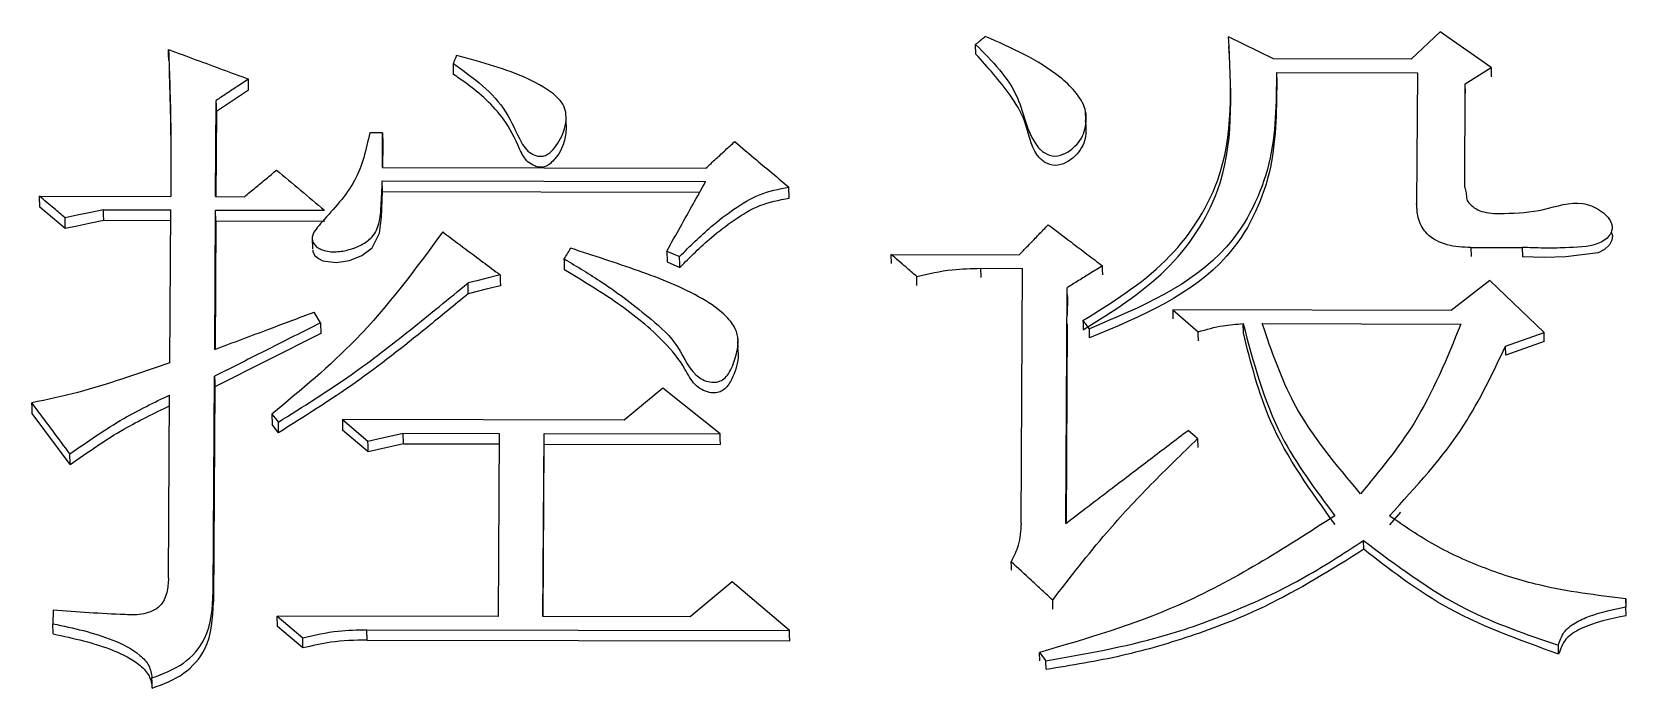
# Model space of a CAD drawing. Header units: millimetres. Extents: x 2448 to 4397, y 790 to 2168.
# Drawn here: x 2859.577 to 2864.424, y 1972.925 to 1974.92 of the extents above; entities that cross this region are included whole.
import ezdxf

# ---------------------------------------------------------------- set-up
doc = ezdxf.new("R2010")
doc.units = ezdxf.units.MM

msp = doc.modelspace()

# ---------------------------------------------------------------- linework, layer by layer
at = {"color": 7, "linetype": 'Continuous', "lineweight": 25}
for p, q in [((2862.4471, 1974.8529), (2862.4463, 1974.882)), ((2863.3515, 1974.8386), (2863.2155, 1974.9052)), ((2863.8582, 1974.9204), (2863.7701, 1974.8377)), ((2864.0133, 1974.8123), (2863.8582, 1974.9204)), ((2863.7701, 1974.8377), (2863.3515, 1974.8386)), ((2863.361, 1974.7972), (2863.7893, 1974.7962)), ((2863.361, 1974.7972), (2863.3617, 1974.7685)), ((2863.7893, 1974.7962), (2863.7871, 1974.3979)), ((2863.9352, 1974.7628), (2864.0133, 1974.8123)), ((2860.2361, 1974.7433), (2860.1383, 1974.6786)), ((2863.9334, 1974.4474), (2863.9352, 1974.7628)), ((2863.9359, 1974.7341), (2863.9352, 1974.7628)), ((2860.1358, 1974.4193), (2860.1376, 1974.7121)), ((2860.1383, 1974.6786), (2860.1367, 1974.4193)), ((2861.2021, 1974.6227), (2861.2013, 1974.6565)), ((2862.7811, 1974.6513), (2862.7804, 1974.6798)), ((2860.6432, 1974.6135), (2860.6043, 1974.6136)), ((2860.6426, 1974.5078), (2860.6432, 1974.6135)), ((2860.6432, 1974.6135), (2860.644, 1974.5801)), ((2860.644, 1974.5801), (2860.6435, 1974.5078)), ((2860.6426, 1974.5078), (2861.6258, 1974.5056)), ((2860.6424, 1974.4671), (2861.6255, 1974.465)), ((2860.6431, 1974.4339), (2860.6424, 1974.4671)), ((2861.8794, 1974.415), (2861.8786, 1974.4481)), ((2859.6004, 1974.4205), (2859.9995, 1974.4196)), ((2859.6011, 1974.3874), (2859.6004, 1974.4205)), ((2860.1358, 1974.4193), (2860.2234, 1974.4191)), ((2861.607, 1974.4318), (2860.6431, 1974.4339)), ((2863.7871, 1974.3979), (2863.7879, 1974.3699)), ((2859.6786, 1974.3222), (2859.6011, 1974.3874)), ((2859.7948, 1974.3793), (2859.9992, 1974.3789)), ((2860, 1974.3459), (2859.7956, 1974.3463)), ((2859.9965, 1973.9141), (2859.9992, 1974.3789)), ((2860.133, 1973.9546), (2860.1355, 1974.3786)), ((2860.1363, 1974.3456), (2860.1339, 1973.955)), ((2860.1355, 1974.3786), (2860.4665, 1974.3779)), ((2860.1363, 1974.3456), (2860.1355, 1974.3786)), ((2860.1363, 1974.3456), (2860.4673, 1974.3449)), ((2860.4293, 1974.2936), (2860.4301, 1974.2605)), ((2864.3783, 1974.3397), (2864.3783, 1974.3405)), ((2864.3791, 1974.3124), (2864.379, 1974.3131)), ((2861.5074, 1974.2535), (2861.5463, 1974.2371)), ((2861.5074, 1974.2535), (2861.5082, 1974.2206)), ((2863.9519, 1974.2646), (2864.1077, 1974.2643)), ((2863.9519, 1974.2646), (2863.9527, 1974.2368)), ((2864.1077, 1974.2643), (2864.1085, 1974.2361)), ((2861.5082, 1974.2206), (2861.547, 1974.2042)), ((2862.1897, 1974.2435), (2862.5791, 1974.2426)), ((2862.1905, 1974.2157), (2862.1897, 1974.2435)), ((2862.4621, 1974.2013), (2862.5886, 1974.201)), ((2862.4629, 1974.1736), (2862.4621, 1974.2013)), ((2862.5845, 1973.426), (2862.5886, 1974.201)), ((2864.0098, 1974.1647), (2863.8925, 1974.0734)), ((2864.1744, 1974.0062), (2864.0098, 1974.1647)), ((2862.7208, 1973.4257), (2862.7246, 1974.1425)), ((2862.7254, 1974.1145), (2862.7251, 1974.0578)), ((2860.4547, 1974.0355), (2860.4355, 1974.0682)), ((2863.0455, 1974.0753), (2863.123, 1974.0085)), ((2863.8925, 1974.0734), (2863.0455, 1974.0753)), ((2860.4555, 1974.003), (2860.1333, 1973.8406)), ((2860.4547, 1974.0355), (2860.4555, 1974.003)), ((2862.725, 1974.0328), (2862.7217, 1973.4265)), ((2863.2603, 1974.0058), (2863.2595, 1974.0332)), ((2863.3179, 1974.0331), (2863.9214, 1974.0318)), ((2864.0574, 1973.9649), (2864.1744, 1974.0062)), ((2861.7234, 1973.985), (2861.7232, 1973.992)), ((2861.724, 1973.9591), (2861.7235, 1973.9799)), ((2864.0581, 1973.9376), (2864.0574, 1973.9649)), ((2864.1752, 1973.9784), (2864.0582, 1973.9371)), ((2860.1286, 1973.218), (2860.1325, 1973.8729)), ((2859.9926, 1973.2593), (2859.9959, 1973.816)), ((2860.1333, 1973.8406), (2860.1294, 1973.1866)), ((2861.4952, 1973.8373), (2861.3778, 1973.7395)), ((2861.6696, 1973.698), (2861.4952, 1973.8373)), ((2859.6936, 1973.6049), (2859.5779, 1973.7602)), ((2860.307, 1973.7582), (2860.3078, 1973.726)), ((2860.3071, 1973.7581), (2860.3264, 1973.7336)), ((2860.3271, 1973.7014), (2860.3078, 1973.726)), ((2860.3271, 1973.7014), (2860.3264, 1973.7336)), ((2860.5211, 1973.7413), (2860.5986, 1973.6757)), ((2861.3778, 1973.7395), (2860.5211, 1973.7413)), ((2860.5994, 1973.6437), (2860.5219, 1973.7092)), ((2860.7066, 1973.6679), (2860.5994, 1973.6437)), ((2860.7058, 1973.7), (2860.9979, 1973.6994)), ((2860.7066, 1973.6679), (2860.7058, 1973.7)), ((2860.7066, 1973.6679), (2860.9987, 1973.6673)), ((2860.9979, 1973.6994), (2860.9946, 1973.1423)), ((2861.1309, 1973.142), (2861.1342, 1973.6991)), ((2861.1319, 1973.142), (2861.135, 1973.667)), ((2861.1342, 1973.6991), (2861.6696, 1973.698)), ((2861.135, 1973.667), (2861.6704, 1973.6659)), ((2863.1213, 1973.6836), (2863.0922, 1973.7086)), ((2863.1213, 1973.6836), (2863.1221, 1973.6568)), ((2859.6936, 1973.6049), (2859.6929, 1973.637)), ((2863.7385, 1973.4602), (2863.705, 1973.4216)), ((2863.6267, 1973.3475), (2863.6259, 1973.3737)), ((2861.7059, 1973.2474), (2861.5787, 1973.141)), ((2861.8803, 1973.0994), (2861.7059, 1973.2474)), ((2860.1294, 1973.1866), (2860.1286, 1973.218)), ((2864.4233, 1973.1965), (2864.4231, 1973.1714)), ((2864.424, 1973.1706), (2864.4233, 1973.1965)), ((2859.6415, 1973.1616), (2859.6413, 1973.1206)), ((2860.3229, 1973.1438), (2860.4004, 1973.0779)), ((2860.9946, 1973.1423), (2860.3229, 1973.1438)), ((2860.3237, 1973.1124), (2860.3229, 1973.1438)), ((2861.5787, 1973.141), (2861.1309, 1973.142)), ((2864.4239, 1973.1455), (2864.4231, 1973.1714)), ((2859.6421, 1973.0893), (2859.6413, 1973.1206)), ((2860.4012, 1973.0467), (2860.3237, 1973.1124)), ((2860.5952, 1973.1021), (2861.8803, 1973.0994)), ((2860.596, 1973.0709), (2860.5952, 1973.1021)), ((2860.4012, 1973.0467), (2860.4004, 1973.0779)), ((2860.596, 1973.0709), (2861.881, 1973.0681)), ((2862.6409, 1973.0331), (2862.6602, 1973.0079)), ((2862.6416, 1973.0074), (2862.6409, 1973.0331)), ((2862.661, 1972.9823), (2862.6602, 1973.0079))]:
    msp.add_line(p, q, dxfattribs=at)
at = {"color": 7, "linetype": 'Continuous', "lineweight": 25, "flags": 128}
for points in [[(2859.9932, 1974.833), (2859.9928, 1974.8519), (2859.9925, 1974.8667)], [(2860.8594, 1974.7906), (2860.8592, 1974.8011), (2860.8589, 1974.8127), (2860.8587, 1974.8243)], [(2864.0133, 1974.8123), (2864.0138, 1974.7961), (2864.0141, 1974.7836)], [(2860.2361, 1974.7433), (2860.2357, 1974.7621), (2860.2353, 1974.7769)], [(2860.1383, 1974.6786), (2860.1379, 1974.6974), (2860.1376, 1974.7121)], [(2860.4308, 1974.2571), (2860.4314, 1974.2511), (2860.4377, 1974.2402), (2860.448, 1974.231), (2860.4612, 1974.2243), (2860.5026, 1974.219), (2860.543, 1974.2255), (2860.5801, 1974.2403), (2860.6114, 1974.2633), (2860.6337, 1974.3081), (2860.6396, 1974.357), (2860.6431, 1974.4339), (2860.6431, 1974.4339)], [(2859.7948, 1974.3793), (2859.7509, 1974.3703), (2859.7143, 1974.3627), (2859.6778, 1974.3552)], [(2859.6786, 1974.3222), (2859.6782, 1974.3406), (2859.6778, 1974.3552)], [(2859.7956, 1974.3463), (2859.7516, 1974.3372), (2859.7151, 1974.3297), (2859.6786, 1974.3222)], [(2859.7956, 1974.3463), (2859.7951, 1974.3648), (2859.7948, 1974.3793)], [(2864.3789, 1974.312), (2864.3822, 1974.3), (2864.3807, 1974.2866), (2864.3738, 1974.2731), (2864.3587, 1974.2586), (2864.3392, 1974.2488), (2864.2408, 1974.2358), (2864.1747, 1974.2343), (2864.1416, 1974.2356), (2864.1085, 1974.2361), (2864.1085, 1974.2361)], [(2861.1966, 1974.1969), (2861.1962, 1974.2115), (2861.196, 1974.2206), (2861.1958, 1974.2298)], [(2861.547, 1974.2042), (2861.5467, 1974.2207), (2861.5465, 1974.2289), (2861.5463, 1974.2371)], [(2862.8328, 1974.1811), (2862.8324, 1974.1964), (2862.8321, 1974.2088)], [(2861.0008, 1974.1812), (2860.9573, 1974.1704), (2860.9303, 1974.1637), (2860.9033, 1974.1569)], [(2860.904, 1974.1242), (2860.9036, 1974.1425), (2860.9033, 1974.1569)], [(2861.0015, 1974.1484), (2860.958, 1974.1376), (2860.931, 1974.1309), (2860.904, 1974.1242)], [(2861.0008, 1974.1812), (2861.0012, 1974.1628), (2861.0015, 1974.1484)], [(2862.268, 1974.1491), (2862.2676, 1974.1627), (2862.2673, 1974.1768)], [(2862.7254, 1974.1149), (2862.725, 1974.1302), (2862.7246, 1974.1425)], [(2863.0455, 1974.0753), (2863.046, 1974.0596), (2863.0463, 1974.0478)], [(2862.7921, 1974.0175), (2862.7873, 1974.0238), (2862.78, 1974.0332), (2862.7728, 1974.0425)], [(2862.7728, 1974.0425), (2862.7731, 1974.0324), (2862.7733, 1974.0235), (2862.7735, 1974.0151)], [(2862.7929, 1973.9902), (2862.7926, 1973.9998), (2862.7923, 1974.0087), (2862.7921, 1974.0175)], [(2863.1238, 1973.9812), (2863.1236, 1973.9876), (2863.1234, 1973.9946), (2863.123, 1974.0085)], [(2864.1752, 1973.9784), (2864.1748, 1973.994), (2864.1744, 1974.0062)], [(2860.1325, 1973.8729), (2860.1329, 1973.8548), (2860.1333, 1973.8406)], [(2859.5779, 1973.7602), (2859.5775, 1973.7782), (2859.5771, 1973.7924)], [(2860.5211, 1973.7413), (2860.5216, 1973.7233), (2860.5219, 1973.7092)], [(2860.5986, 1973.6757), (2860.6424, 1973.6857), (2860.6741, 1973.6928), (2860.7058, 1973.7)], [(2860.5994, 1973.6437), (2860.599, 1973.6616), (2860.5986, 1973.6757)], [(2861.135, 1973.667), (2861.1345, 1973.685), (2861.1342, 1973.6991)], [(2861.6704, 1973.6659), (2861.67, 1973.6838), (2861.6696, 1973.698)], [(2862.5555, 1973.283), (2862.5553, 1973.2891), (2862.5551, 1973.2959), (2862.5547, 1973.3092)], [(2862.6814, 1973.1652), (2862.681, 1973.1801), (2862.6806, 1973.1919)], [(2861.881, 1973.0681), (2861.8806, 1973.0856), (2861.8803, 1973.0994)], [(2864.2189, 1973.0291), (2864.2185, 1973.0398), (2864.2183, 1973.0473), (2864.2181, 1973.0548)], [(2859.9429, 1972.9246), (2859.9427, 1972.9337), (2859.9425, 1972.9429), (2859.9421, 1972.9557)]]:
    msp.add_lwpolyline(points, dxfattribs=at)
at = {"color": 7, "linetype": 'Continuous', "lineweight": 25}
for points, knots in [([(2862.4463, 1974.882), (2862.4964, 1974.8319), (2862.5851, 1974.7432), (2862.6021, 1974.6054), (2862.6544, 1974.5501), (2862.688, 1974.539), (2862.7218, 1974.5504), (2862.7487, 1974.5706), (2862.769, 1974.5961), (2862.7836, 1974.6342), (2862.785, 1974.687), (2862.75, 1974.741), (2862.6559, 1974.8273), (2862.5556, 1974.8715), (2862.4756, 1974.9067)], [0, 0, 0, 0, 0.206868, 0.36599, 0.398263, 0.429777, 0.462673, 0.497292, 0.528823, 0.558939, 0.620363, 0.68271, 0.747056, 1, 1, 1, 1]), ([(2862.4463, 1974.882), (2862.4488, 1974.8841), (2862.4549, 1974.8893), (2862.4647, 1974.8975), (2862.472, 1974.9037), (2862.4756, 1974.9067)], [0, 0, 0, 0, 0.253685, 0.627428, 1, 1, 1, 1]), ([(2862.7728, 1974.0425), (2862.8613, 1974.0976), (2863.0339, 1974.2051), (2863.236, 1974.508), (2863.2232, 1974.7551), (2863.2155, 1974.9052)], [0, 0, 0, 0, 0.292119, 0.569949, 1, 1, 1, 1]), ([(2862.7736, 1974.0146), (2862.862, 1974.0696), (2863.0346, 1974.1769), (2863.2367, 1974.4794), (2863.224, 1974.7262), (2863.2163, 1974.8761)], [0, 0, 0, 0, 0.292268, 0.570102, 1, 1, 1, 1]), ([(2859.9925, 1974.8667), (2859.9953, 1974.7898), (2859.9995, 1974.677), (2859.9999, 1974.5278), (2859.9996, 1974.4557), (2859.9995, 1974.4196)], [0, 0, 0, 0, 0.516627, 0.758304, 1, 1, 1, 1]), ([(2859.9925, 1974.8667), (2860.0203, 1974.8564), (2860.0747, 1974.8363), (2860.1557, 1974.8064), (2860.2088, 1974.7867), (2860.2353, 1974.7769)], [0, 0, 0, 0, 0.343842, 0.671921, 1, 1, 1, 1]), ([(2860.8587, 1974.8243), (2860.8595, 1974.8263), (2860.8615, 1974.8314), (2860.8648, 1974.8395), (2860.8673, 1974.8455), (2860.8685, 1974.8486)], [0, 0, 0, 0, 0.250291, 0.625145, 1, 1, 1, 1]), ([(2860.8587, 1974.8243), (2860.9195, 1974.7803), (2861.0107, 1974.7146), (2861.0514, 1974.6067), (2861.0769, 1974.5652), (2861.093, 1974.5515), (2861.1082, 1974.5437), (2861.1251, 1974.5411), (2861.1394, 1974.544), (2861.1561, 1974.5548), (2861.18, 1974.584), (2861.1993, 1974.6242), (2861.2029, 1974.6667), (2861.1957, 1974.6955), (2861.1731, 1974.7255), (2861.0898, 1974.7838), (2860.9792, 1974.8182), (2860.8885, 1974.8431), (2860.8685, 1974.8485)], [0, 0, 0, 0, 0.228387, 0.342016, 0.369925, 0.383822, 0.408333, 0.42181, 0.435403, 0.451506, 0.482832, 0.55462, 0.592358, 0.621139, 0.649899, 0.710795, 0.936295, 1, 1, 1, 1]), ([(2862.7798, 1974.651), (2862.7817, 1974.6325), (2862.7846, 1974.604), (2862.7696, 1974.5674), (2862.7496, 1974.542), (2862.7225, 1974.5218), (2862.6887, 1974.5104), (2862.6553, 1974.5215), (2862.6128, 1974.565), (2862.6044, 1974.646), (2862.5395, 1974.7495), (2862.4833, 1974.8124), (2862.4471, 1974.8529)], [0, 0, 0, 0, 0.0911161, 0.140034, 0.1912673, 0.24754, 0.301033, 0.3522787, 0.4047276, 0.588747, 0.7349254, 1, 1, 1, 1]), ([(2859.9942, 1974.8087), (2859.9942, 1974.8088), (2859.9942, 1974.809), (2859.9943, 1974.8067), (2859.9956, 1974.765), (2859.9993, 1974.6402), (2859.9996, 1974.5448), (2859.9997, 1974.4907)], [0, 0, 0, 0, 0.004909, 0.017251, 0.044521, 0.457725, 1, 1, 1, 1]), ([(2861.2016, 1974.623), (2861.1997, 1974.6084), (2861.1952, 1974.5736), (2861.1719, 1974.5368), (2861.1485, 1974.5154), (2861.1346, 1974.509), (2861.1204, 1974.5081), (2861.1033, 1974.5127), (2861.0854, 1974.5239), (2861.0698, 1974.5424), (2861.0499, 1974.5885), (2861.007, 1974.6736), (2860.9279, 1974.7433), (2860.8717, 1974.7822), (2860.8594, 1974.7906)], [0, 0, 0, 0, 0.082851, 0.197824, 0.232565, 0.255002, 0.277595, 0.306071, 0.347334, 0.389576, 0.437458, 0.629016, 0.919356, 1, 1, 1, 1]), ([(2863.361, 1974.7972), (2863.3603, 1974.7043), (2863.3589, 1974.5177), (2863.1992, 1974.1881), (2862.9486, 1974.0831), (2862.7921, 1974.0175)], [0, 0, 0, 0, 0.271051, 0.544558, 1, 1, 1, 1]), ([(2860.2353, 1974.7769), (2860.2231, 1974.7688), (2860.2007, 1974.7539), (2860.1681, 1974.7323), (2860.1477, 1974.7189), (2860.1376, 1974.7121)], [0, 0, 0, 0, 0.3752241, 0.6876122, 1, 1, 1, 1]), ([(2863.3618, 1974.7682), (2863.3611, 1974.6755), (2863.3597, 1974.4891), (2863.1999, 1974.1599), (2862.9494, 1974.0551), (2862.7929, 1973.9897)], [0, 0, 0, 0, 0.270911, 0.544345, 1, 1, 1, 1]), ([(2860.6043, 1974.6136), (2860.5932, 1974.5632), (2860.5708, 1974.4614), (2860.4881, 1974.3752), (2860.4407, 1974.3217), (2860.4284, 1974.3012), (2860.4297, 1974.2836), (2860.4366, 1974.2724), (2860.4471, 1974.2633), (2860.4681, 1974.2526), (2860.5019, 1974.2501), (2860.5424, 1974.257), (2860.5798, 1974.2718), (2860.6168, 1974.2967), (2860.6358, 1974.3409), (2860.6396, 1974.3993), (2860.6413, 1974.4414), (2860.6424, 1974.4671)], [0, 0, 0, 0, 0.205144, 0.413959, 0.452008, 0.488243, 0.504409, 0.521119, 0.539102, 0.55806, 0.610545, 0.66213, 0.712705, 0.762696, 0.829394, 0.895861, 1, 1, 1, 1]), ([(2861.6258, 1974.5056), (2861.6365, 1974.5155), (2861.6565, 1974.5339), (2861.6859, 1974.561), (2861.7046, 1974.5782), (2861.7139, 1974.5868)], [0, 0, 0, 0, 0.363318, 0.681659, 1, 1, 1, 1]), ([(2861.7139, 1974.5868), (2861.7361, 1974.5681), (2861.7746, 1974.5357), (2861.8295, 1974.4894), (2861.8622, 1974.4619), (2861.8786, 1974.4481)], [0, 0, 0, 0, 0.404332, 0.702166, 1, 1, 1, 1]), ([(2860.2234, 1974.4191), (2860.2346, 1974.4284), (2860.2565, 1974.4466), (2860.2891, 1974.4737), (2860.3105, 1974.4914), (2860.3212, 1974.5003)], [0, 0, 0, 0, 0.343705, 0.671852, 1, 1, 1, 1]), ([(2860.3212, 1974.5003), (2860.3455, 1974.4799), (2860.3939, 1974.4391), (2860.4423, 1974.3983), (2860.4665, 1974.3779)], [0, 0, 0, 0, 0.4999998, 1, 1, 1, 1]), ([(2861.5074, 1974.2535), (2861.5213, 1974.2783), (2861.5479, 1974.326), (2861.5873, 1974.3964), (2861.6128, 1974.4421), (2861.6255, 1974.465)], [0, 0, 0, 0, 0.35178, 0.6758898, 1, 1, 1, 1]), ([(2861.5463, 1974.2371), (2861.5775, 1974.2683), (2861.6291, 1974.3199), (2861.711, 1974.3823), (2861.7877, 1974.4304), (2861.8481, 1974.4422), (2861.8786, 1974.4481)], [0, 0, 0, 0, 0.334029, 0.552651, 0.774344, 1, 1, 1, 1]), ([(2863.9334, 1974.4474), (2863.9353, 1974.4421), (2863.9394, 1974.4306), (2863.9371, 1974.4122), (2863.9498, 1974.395), (2863.967, 1974.3808), (2864.0029, 1974.3674), (2864.0735, 1974.3682), (2864.173, 1974.3742), (2864.2714, 1974.4113), (2864.3372, 1974.3846), (2864.3649, 1974.3624), (2864.3775, 1974.3444), (2864.3823, 1974.3284), (2864.3807, 1974.3141), (2864.3727, 1974.2993), (2864.3583, 1974.2858), (2864.3149, 1974.2653), (2864.2502, 1974.265), (2864.1844, 1974.2614), (2864.1406, 1974.2642), (2864.1186, 1974.2642), (2864.1077, 1974.2643)], [0, 0, 0, 0, 0.0212552, 0.0456338, 0.0663812, 0.0968818, 0.1274156, 0.2018958, 0.3457222, 0.4893043, 0.5551218, 0.5902981, 0.6186314, 0.635436, 0.65237, 0.6714009, 0.6970465, 0.7233283, 0.8429655, 0.9213893, 0.9607202, 1, 1, 1, 1]), ([(2859.6778, 1974.3552), (2859.6667, 1974.3645), (2859.6483, 1974.3801), (2859.6225, 1974.4019), (2859.6077, 1974.4143), (2859.6004, 1974.4205)], [0, 0, 0, 0, 0.429626, 0.714813, 1, 1, 1, 1]), ([(2861.547, 1974.2042), (2861.5783, 1974.2354), (2861.6299, 1974.2869), (2861.7117, 1974.3492), (2861.7885, 1974.3973), (2861.8489, 1974.409), (2861.8793, 1974.415)], [0, 0, 0, 0, 0.333948, 0.552549, 0.774262, 1, 1, 1, 1]), ([(2863.9519, 1974.2646), (2863.9276, 1974.2657), (2863.8799, 1974.2677), (2863.819, 1974.298), (2863.7899, 1974.3485), (2863.788, 1974.3815), (2863.7871, 1974.3979)], [0, 0, 0, 0, 0.294355, 0.578425, 0.791193, 1, 1, 1, 1]), ([(2860.8263, 1974.312), (2860.7432, 1974.1989), (2860.5933, 1973.9953), (2860.3952, 1973.8312), (2860.307, 1973.7582)], [0, 0, 0, 0, 0.5550203, 1, 1, 1, 1]), ([(2860.8263, 1974.312), (2860.8497, 1974.2945), (2860.8904, 1974.264), (2860.9485, 1974.2204), (2860.9834, 1974.1943), (2861.0008, 1974.1812)], [0, 0, 0, 0, 0.401171, 0.700585, 1, 1, 1, 1]), ([(2862.5791, 1974.2426), (2862.5893, 1974.2531), (2862.609, 1974.2736), (2862.6384, 1974.304), (2862.6576, 1974.3239), (2862.6672, 1974.3339)], [0, 0, 0, 0, 0.34564, 0.67282, 1, 1, 1, 1]), ([(2862.6672, 1974.3339), (2862.6906, 1974.3161), (2862.7298, 1974.2864), (2862.7848, 1974.2447), (2862.8163, 1974.2208), (2862.8321, 1974.2088)], [0, 0, 0, 0, 0.4259906, 0.7129953, 1, 1, 1, 1]), ([(2861.1958, 1974.2298), (2861.2348, 1974.2066), (2861.3275, 1974.1516), (2861.443, 1974.0619), (2861.5485, 1973.9691), (2861.5771, 1973.8821), (2861.6272, 1973.8575), (2861.6478, 1973.8538), (2861.6665, 1973.8565), (2861.6826, 1973.8653), (2861.7023, 1973.8886), (2861.7168, 1973.9292), (2861.7275, 1973.9761), (2861.7174, 1974.0211), (2861.6807, 1974.0666), (2861.5842, 1974.1326), (2861.4207, 1974.1959), (2861.2843, 1974.24), (2861.2155, 1974.2623)], [0, 0, 0, 0, 0.099042, 0.235684, 0.322357, 0.408877, 0.425086, 0.441364, 0.453033, 0.464756, 0.480533, 0.519837, 0.561815, 0.589009, 0.622546, 0.690093, 0.843489, 1, 1, 1, 1]), ([(2861.1958, 1974.2298), (2861.1991, 1974.2352), (2861.2056, 1974.246), (2861.2122, 1974.2568), (2861.2155, 1974.2623)], [0, 0, 0, 0, 0.499456, 1, 1, 1, 1]), ([(2861.7227, 1973.9592), (2861.7235, 1973.9521), (2861.7269, 1973.9218), (2861.7129, 1973.8794), (2861.6933, 1973.8418), (2861.6737, 1973.8267), (2861.6561, 1973.8218), (2861.6351, 1973.8231), (2861.6127, 1973.8316), (2861.5838, 1973.8541), (2861.5571, 1973.9098), (2861.4848, 1973.9986), (2861.3587, 1974.0987), (2861.251, 1974.164), (2861.1966, 1974.1969)], [0, 0, 0, 0, 0.029072, 0.122571, 0.173584, 0.194853, 0.21625, 0.24075, 0.272947, 0.305702, 0.380288, 0.514754, 0.755017, 1, 1, 1, 1]), ([(2862.2673, 1974.1768), (2862.2562, 1974.1863), (2862.2377, 1974.2022), (2862.2118, 1974.2244), (2862.1971, 1974.2371), (2862.1897, 1974.2435)], [0, 0, 0, 0, 0.429634, 0.714817, 1, 1, 1, 1]), ([(2862.2673, 1974.1768), (2862.3031, 1974.185), (2862.3672, 1974.1996), (2862.433, 1974.2008), (2862.4621, 1974.2013)], [0, 0, 0, 0, 0.55878, 1, 1, 1, 1]), ([(2862.8321, 1974.2088), (2862.8195, 1974.201), (2862.7953, 1974.1861), (2862.7594, 1974.164), (2862.7362, 1974.1497), (2862.7246, 1974.1425)], [0, 0, 0, 0, 0.351678, 0.675839, 1, 1, 1, 1]), ([(2860.3264, 1973.7336), (2860.4013, 1973.7804), (2860.5405, 1973.8675), (2860.7289, 1974.0139), (2860.8451, 1974.1093), (2860.9033, 1974.1569)], [0, 0, 0, 0, 0.367879, 0.683732, 1, 1, 1, 1]), ([(2860.904, 1974.1242), (2860.862, 1974.0897), (2860.7495, 1973.997), (2860.5625, 1973.8491), (2860.4057, 1973.7507), (2860.3271, 1973.7014)], [0, 0, 0, 0, 0.228896, 0.613487, 1, 1, 1, 1]), ([(2860.133, 1973.9546), (2860.1608, 1973.9651), (2860.2166, 1973.986), (2860.3174, 1974.0239), (2860.3903, 1974.0513), (2860.4355, 1974.0682)], [0, 0, 0, 0, 0.276296, 0.552592, 1, 1, 1, 1]), ([(2860.4547, 1974.0355), (2860.4019, 1974.0089), (2860.3218, 1973.9685), (2860.2144, 1973.9143), (2860.1598, 1973.8867), (2860.1325, 1973.8729)], [0, 0, 0, 0, 0.49196, 0.74598, 1, 1, 1, 1]), ([(2863.123, 1974.0085), (2863.148, 1974.0155), (2863.1927, 1974.028), (2863.239, 1974.0316), (2863.2595, 1974.0332)], [0, 0, 0, 0, 0.558906, 1, 1, 1, 1]), ([(2863.2595, 1974.0332), (2863.2906, 1973.9159), (2863.3466, 1973.7047), (2863.4795, 1973.5278), (2863.5387, 1973.4491)], [0, 0, 0, 0, 0.555142, 1, 1, 1, 1]), ([(2863.5395, 1973.422), (2863.4662, 1973.5231), (2863.3362, 1973.7023), (2863.2833, 1973.9133), (2863.2603, 1974.0053)], [0, 0, 0, 0, 0.5640511, 1, 1, 1, 1]), ([(2863.6169, 1973.5157), (2863.5426, 1973.6038), (2863.4106, 1973.76), (2863.3461, 1973.9501), (2863.3179, 1974.0331)], [0, 0, 0, 0, 0.563495, 1, 1, 1, 1]), ([(2863.9214, 1974.0318), (2863.8796, 1973.9284), (2863.8043, 1973.7422), (2863.6746, 1973.5854), (2863.6169, 1973.5157)], [0, 0, 0, 0, 0.555305, 1, 1, 1, 1]), ([(2863.7042, 1973.4487), (2863.7853, 1973.537), (2863.9293, 1973.6934), (2864.0185, 1973.8825), (2864.0574, 1973.9649)], [0, 0, 0, 0, 0.5640275, 1, 1, 1, 1]), ([(2859.9965, 1973.9141), (2859.9488, 1973.8978), (2859.8563, 1973.8661), (2859.7175, 1973.8216), (2859.624, 1973.8022), (2859.5771, 1973.7924)], [0, 0, 0, 0, 0.346517, 0.672541, 1, 1, 1, 1]), ([(2859.6929, 1973.637), (2859.7463, 1973.6744), (2859.8422, 1973.7417), (2859.9486, 1973.7932), (2859.9959, 1973.816)], [0, 0, 0, 0, 0.556372, 1, 1, 1, 1]), ([(2859.6929, 1973.637), (2859.6758, 1973.6599), (2859.648, 1973.6973), (2859.6094, 1973.7491), (2859.5879, 1973.778), (2859.5771, 1973.7924)], [0, 0, 0, 0, 0.4426839, 0.7213419, 1, 1, 1, 1]), ([(2859.6936, 1973.6049), (2859.747, 1973.6423), (2859.843, 1973.7095), (2859.9494, 1973.7609), (2859.9966, 1973.7837)], [0, 0, 0, 0, 0.556338, 1, 1, 1, 1]), ([(2862.6806, 1973.1919), (2862.7341, 1973.2615), (2862.8276, 1973.3835), (2862.9785, 1973.5447), (2863.0737, 1973.6372), (2863.1213, 1973.6836)], [0, 0, 0, 0, 0.399279, 0.699294, 1, 1, 1, 1]), ([(2862.7208, 1973.4257), (2862.7677, 1973.4615), (2862.8531, 1973.5266), (2862.9769, 1973.6209), (2863.0538, 1973.6794), (2863.0922, 1973.7086)], [0, 0, 0, 0, 0.3790899, 0.6895447, 1, 1, 1, 1]), ([(2862.5845, 1973.426), (2862.5832, 1973.4033), (2862.581, 1973.3625), (2862.5628, 1973.3255), (2862.5547, 1973.3092)], [0, 0, 0, 0, 0.557026, 1, 1, 1, 1]), ([(2863.5387, 1973.4491), (2863.384, 1973.3493), (2863.105, 1973.1695), (2862.7839, 1973.0751), (2862.6409, 1973.0331)], [0, 0, 0, 0, 0.554603, 1, 1, 1, 1]), ([(2864.4233, 1973.1965), (2864.3345, 1973.2071), (2864.1888, 1973.2246), (2863.9955, 1973.286), (2863.8409, 1973.3546), (2863.7495, 1973.4175), (2863.7042, 1973.4487)], [0, 0, 0, 0, 0.344241, 0.565371, 0.784215, 1, 1, 1, 1]), ([(2862.6602, 1973.0079), (2862.7787, 1973.0287), (2862.9734, 1973.0627), (2863.2305, 1973.1551), (2863.4374, 1973.2509), (2863.5633, 1973.3329), (2863.6259, 1973.3737)], [0, 0, 0, 0, 0.343936, 0.564741, 0.78356, 1, 1, 1, 1]), ([(2863.6259, 1973.3737), (2863.7258, 1973.2981), (2863.9058, 1973.1617), (2864.1219, 1973.0877), (2864.2181, 1973.0548)], [0, 0, 0, 0, 0.5546785, 1, 1, 1, 1]), ([(2863.6267, 1973.3468), (2863.5285, 1973.2852), (2863.3658, 1973.1831), (2863.1137, 1973.0842), (2862.8913, 1973.0185), (2862.7379, 1972.9938), (2862.661, 1972.9815)], [0, 0, 0, 0, 0.335227, 0.555199, 0.776953, 1, 1, 1, 1]), ([(2864.2189, 1973.0283), (2864.0972, 1973.0717), (2863.8818, 1973.1484), (2863.704, 1973.2866), (2863.6267, 1973.3468)], [0, 0, 0, 0, 0.564976, 1, 1, 1, 1]), ([(2862.6806, 1973.1919), (2862.6699, 1973.2019), (2862.6485, 1973.2219), (2862.6065, 1973.261), (2862.5752, 1973.2901), (2862.5547, 1973.3092)], [0, 0, 0, 0, 0.255423, 0.510845, 1, 1, 1, 1]), ([(2859.9926, 1973.2593), (2859.9917, 1973.2446), (2859.99, 1973.2148), (2859.9692, 1973.1689), (2859.9169, 1973.1462), (2859.8062, 1973.1496), (2859.7144, 1973.1563), (2859.6415, 1973.1616)], [0, 0, 0, 0, 0.11102, 0.224226, 0.352087, 0.485679, 1, 1, 1, 1]), ([(2859.9421, 1972.9557), (2859.9756, 1972.9682), (2860.0411, 1972.9925), (2860.1219, 1973.0864), (2860.1261, 1973.1685), (2860.1286, 1973.218)], [0, 0, 0, 0, 0.293917, 0.574772, 1, 1, 1, 1]), ([(2859.9429, 1972.9246), (2859.9764, 1972.9371), (2860.0418, 1972.9614), (2860.1227, 1973.0551), (2860.1269, 1973.1372), (2860.1294, 1973.1866)], [0, 0, 0, 0, 0.294097, 0.574966, 1, 1, 1, 1]), ([(2864.2181, 1973.0548), (2864.2225, 1973.0686), (2864.2315, 1973.0968), (2864.2696, 1973.1252), (2864.3324, 1973.1533), (2864.3856, 1973.1639), (2864.4231, 1973.1714)], [0, 0, 0, 0, 0.175129, 0.358666, 0.54795, 1, 1, 1, 1]), ([(2864.4239, 1973.1447), (2864.3767, 1973.1353), (2864.3116, 1973.1223), (2864.2368, 1973.0776), (2864.2248, 1973.0444), (2864.2189, 1973.0283)], [0, 0, 0, 0, 0.574625, 0.793149, 1, 1, 1, 1]), ([(2859.6413, 1973.1206), (2859.7032, 1973.1073), (2859.7966, 1973.0872), (2859.8938, 1973.0382), (2859.9361, 1972.9952), (2859.9402, 1972.9687), (2859.9421, 1972.9557)], [0, 0, 0, 0, 0.5128721, 0.7736251, 0.8889847, 1, 1, 1, 1]), ([(2859.6421, 1973.0893), (2859.704, 1973.076), (2859.7974, 1973.056), (2859.8946, 1973.007), (2859.9369, 1972.9641), (2859.9409, 1972.9376), (2859.9429, 1972.9246)], [0, 0, 0, 0, 0.5130181, 0.773778, 0.8890866, 1, 1, 1, 1]), ([(2860.4004, 1973.0779), (2860.4362, 1973.086), (2860.5004, 1973.1005), (2860.5662, 1973.1016), (2860.5952, 1973.1021)], [0, 0, 0, 0, 0.558776, 1, 1, 1, 1]), ([(2860.596, 1973.0709), (2860.559, 1973.07), (2860.4931, 1973.0684), (2860.4292, 1973.0533), (2860.4012, 1973.0467)], [0, 0, 0, 0, 0.5611539, 1, 1, 1, 1])]:
    msp.add_open_spline(points, degree=3, knots=knots, dxfattribs=at)

doc.saveas('drawing.dxf')
